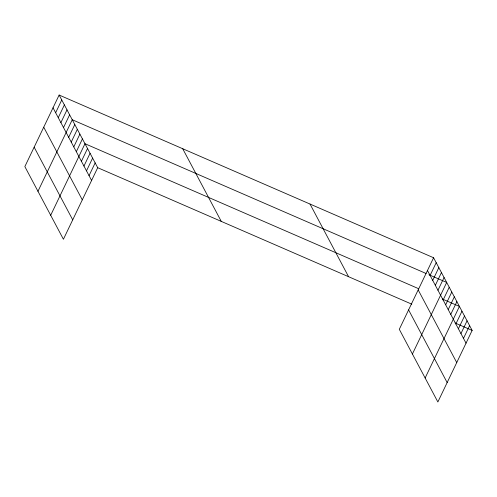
<?xml version="1.0" encoding="UTF-8"?>
<svg xmlns="http://www.w3.org/2000/svg" width="497" height="497" viewBox="0 0 497 497"><rect width="100%" height="100%" fill="white"/><g stroke="black" fill="none" stroke-linecap="round" stroke-linejoin="round"><path stroke-width="0.75" d="M59.137 95.033L24.85 166.594L63.417 239.256L97.704 167.694L59.137 95.033L433.583 257.744L472.15 330.406L437.863 401.967L399.296 329.306L433.583 257.744M55.645 112.732L61.758 99.972M58.267 117.671L64.386 104.91M60.895 122.616L67.008 109.856M63.517 127.555L69.63 114.795M37.965 191.302L72.251 119.734L426.103 273.499M68.685 137.29L74.799 124.53M71.226 142.086L77.339 129.326M73.773 146.882L79.887 134.122M76.321 151.678L82.434 138.918M50.688 215.276L84.981 143.714L418.232 288.527M81.409 161.27L87.522 148.51M83.956 166.066L90.069 153.306M86.503 170.862L92.616 158.102M89.05 175.658L95.163 162.898M430.091 275.444L436.204 262.683M432.713 280.383L438.826 267.622M435.335 285.328L441.448 272.567M437.956 290.267L444.069 277.506M412.404 354.013L446.697 282.445L428.942 274.735M443.125 300.002L449.238 287.241M445.672 304.798L451.785 292.037M448.219 309.594L454.333 296.833M450.76 314.39L456.88 301.629M425.134 377.993L459.421 306.425L442.38 299.02M455.855 323.982L461.968 311.221M458.402 328.778L464.515 316.017M460.943 333.574L467.062 320.813M463.49 338.37L469.603 325.61M97.704 167.694L411.789 304.176M455.109 323L472.15 330.406M427.47 270.505L466.037 343.166M418.17 289.906L456.737 362.574M408.59 309.904L447.157 382.566M310.016 204.05L348.583 276.711M182.703 148.727L221.271 221.389M53.024 107.793L91.591 180.454M43.73 127.195L82.297 199.856M34.15 147.187L72.717 219.854"/></g></svg>
